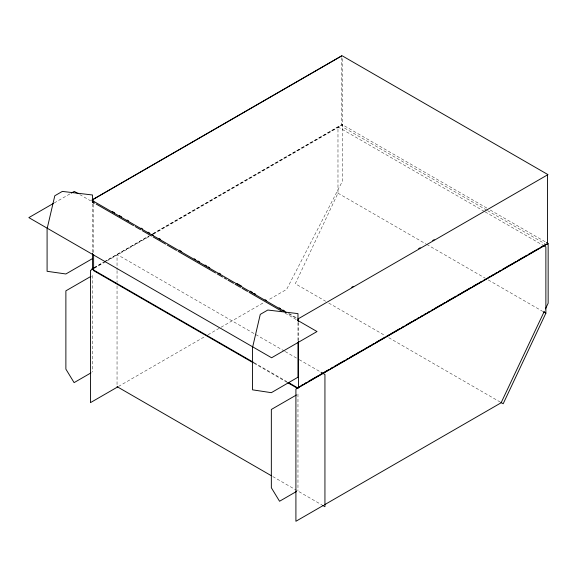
<?xml version="1.0" encoding="UTF-8"?>
<svg xmlns="http://www.w3.org/2000/svg" width="577" height="577" viewBox="0 0 577 577"><rect width="100%" height="100%" fill="white"/><g stroke="black" fill="none" stroke-linecap="round" stroke-linejoin="round"><path stroke-width="0.43" stroke-dasharray="2.88 2.16" d="M484.355 211.427L337.978 126.918L337.978 193.172L295.287 283.733L325.652 301.266M54.252 202.953L70.423 193.62M94.109 267.627L103.463 262.225M104.249 261.77L149.465 235.668M152.588 233.865L342.046 124.481L487.132 208.247M94.065 267.879L103.406 262.485M104.185 262.037L149.335 235.964M153.23 233.721L341.627 124.949L341.627 57.657M94.34 268.233L106.017 261.489M106.795 261.042L149.609 236.318M153.504 234.074L342.688 124.848L342.688 180.695L286.632 289.38L267.952 300.163M118.473 386.467L204.885 336.571M208.001 334.775L264.057 302.413M490.255 210.05L545.64 242.023M486.714 210.143L342.55 126.911L342.55 57.895M487.493 210.598L545.157 243.891M485.134 211.882L542.755 245.146M337.978 193.172L425.963 243.977M426.742 244.424L485.134 278.136M488.25 279.939L542.755 311.407M328.767 303.062L384.83 335.432M388.725 337.675L500.071 401.96M289.214 313.643L297.004 318.143M288.341 313.708L296.924 318.663M79.734 194.55L90.661 200.861M285.016 313.073L297.501 320.278M284.454 351.119L117.044 254.471L117.044 269.755M285.233 351.573L298.468 359.211M299.247 359.666L320.271 371.797M254.017 362.652L286.783 381.563M254.147 363.315L286.877 382.212M272.77 476.544L321.822 504.868M298.561 322.63L298.561 341.447M297.97 322.579L297.97 341.389M297.97 394.091L297.97 490.623M117.044 270.656L117.044 282.341M117.044 285.94L117.044 386.64M93.618 204.301L93.618 252.704M92.508 203.955L92.508 252.625M92.508 275.467L92.508 371.999"/><path stroke-width="0.87" d="M544.327 311.306L501.103 402.804L324.779 504.608M545.474 308.883L548.15 303.213L548.15 243.472L295.907 389.107L295.907 521.276L323.214 505.51M542.755 245.146L545.871 246.942L545.871 313.203L503.18 403.756L500.85 402.407M53.481 203.392L28.85 217.616L271.601 357.769L317.018 331.544L297.501 320.278M71.187 193.172L74.267 191.398L78.169 193.648M92.508 199.692L341.627 55.868M92.508 258.597L65.879 273.974L47.09 271.298L47.09 228.838L54.801 195.762L62.338 191.405L92.508 194.99L92.508 202.39M94.109 267.627L91.772 268.976L253.238 362.197M94.065 267.879L92.508 268.781L92.508 253.224M93.561 268.68L90.445 270.483L90.445 402.645L117.694 386.915M90.986 276.347L65.879 290.844L65.879 369.121L74.094 382.623L90.971 372.879M351.689 287.31L353.247 286.408M418.642 248.651L420.2 247.757M432.656 240.559L434.214 239.664M297.703 319.117L547.977 174.622L342.046 55.724L91.772 200.219L286.004 312.359M297.97 377.221L271.341 392.677L252.553 389.843L252.553 347.462L260.263 314.386L267.8 310.037L297.97 313.614L297.97 321.014M297.97 387.405L299.528 386.503M301.086 385.602L303.423 384.253M304.981 383.359L306.538 382.457M308.868 381.108L318.215 375.714M319.773 374.819L329.114 369.424M330.671 368.523L333.008 367.174M334.559 366.28L343.906 360.885M346.236 359.536L347.794 358.634M350.131 357.286L355.583 354.141M357.141 353.239L359.471 351.891M361.029 350.996L362.587 350.095M364.924 348.746L366.482 347.852M368.039 346.95L370.376 345.601M371.927 344.7L373.485 343.805M375.822 342.457L385.162 337.062M386.72 336.16L389.057 334.811M390.615 333.917L399.955 328.522M401.513 327.621L403.85 326.272M406.186 324.923L411.632 321.778M413.19 320.884L415.527 319.535M417.084 318.634L418.642 317.732M420.979 316.384L422.53 315.489M424.088 314.588L426.425 313.239M427.983 312.345L429.54 311.443M431.877 310.094L433.435 309.193M434.986 308.298L441.217 304.699M442.775 303.798L445.112 302.456M446.67 301.555L456.01 296.16M457.568 295.258L459.905 293.909M461.456 293.015L470.803 287.62M473.133 286.271L478.585 283.127M480.143 282.225L481.701 281.331M484.038 279.982L485.589 279.08M487.926 277.732L489.484 276.83M491.041 275.936L493.378 274.587M494.936 273.686L497.273 272.337M498.824 271.442L500.382 270.541M502.718 269.192L512.059 263.797M513.617 262.903L515.953 261.554M517.511 260.653L526.851 255.258M528.409 254.363L537.75 248.968M540.086 247.62L541.644 246.718M543.981 245.369L545.539 244.475M296.448 394.971L271.341 409.468L271.341 487.745L279.556 501.254L296.441 491.503M546.419 242.47L547.977 243.371L297.703 387.867L288.341 382.464M543.534 311.854L545.871 313.203M112.32 211.514L114.657 212.863M119.331 215.56L121.668 216.916M127.128 220.061L128.685 220.962M141.156 228.16L142.714 229.062M148.166 232.206L149.724 233.108M152.061 234.457L153.619 235.358M159.079 238.51L160.637 239.405M179.339 250.209L181.676 251.558M194.146 258.756L195.704 259.65M198.041 261.006L199.599 261.9M205.051 265.052L206.609 265.954M208.167 266.855L209.725 267.75M219.08 273.152L220.638 274.053M237.003 283.502L241.676 286.199M250.252 291.147L252.589 292.496M254.147 293.397L255.705 294.299M265.059 299.694L266.617 300.595M279.08 307.793L280.638 308.695M282.982 310.044L284.54 310.945M92.219 201.762L94.563 203.111M96.121 204.013L133.59 225.643M135.148 226.545L140.615 229.704M142.173 230.605L151.542 236.007M153.107 236.909L165.592 244.121M167.157 245.023L176.519 250.432M178.084 251.334L215.546 272.964M217.111 273.866L222.571 277.018M224.136 277.919L226.472 279.268M228.038 280.17L233.497 283.329M235.063 284.23L240.522 287.382M242.088 288.284L247.547 291.435M249.113 292.337L281.893 311.27M321.05 372.252L324.938 374.495L324.938 506.664L322.601 505.315M253.368 362.861L93.618 270.635L93.618 254.5M287.656 382.659L297.782 388.509M117.044 386.64L271.212 475.65M547.494 175.321L547.494 244.345M298.561 319.038L298.561 321.728M298.561 341.447L298.561 388.061M297.97 342.284L297.97 377.531M93.618 200.717L93.618 203.407"/></g></svg>
